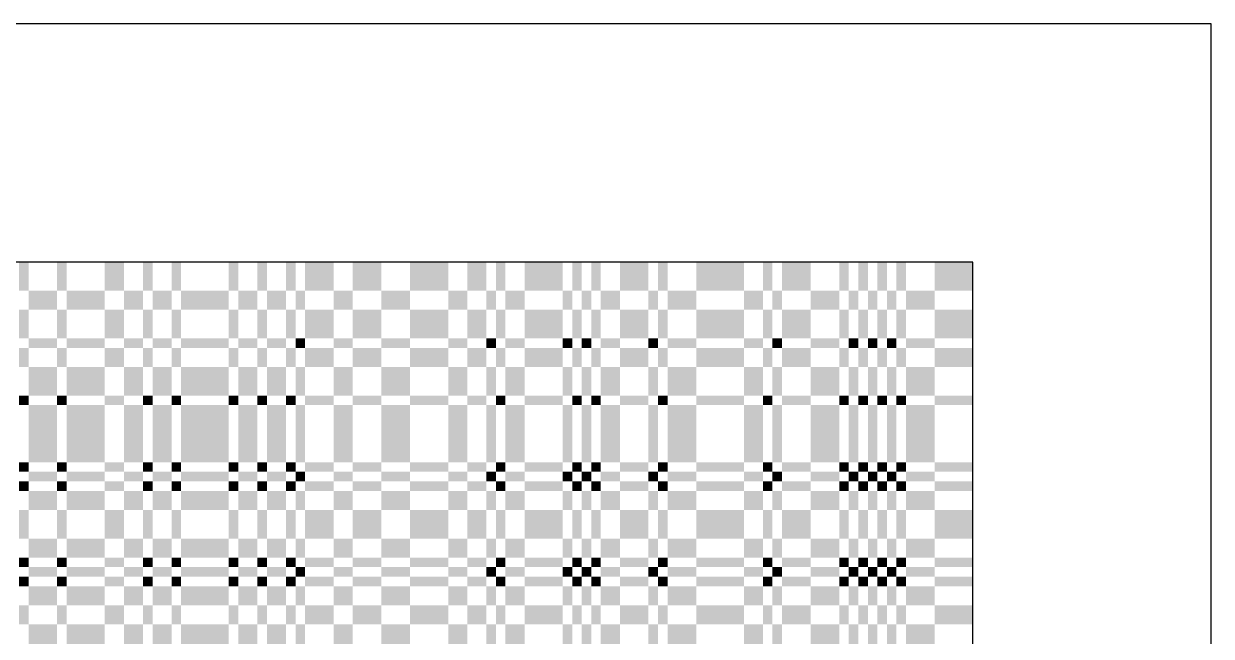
# Model space of a CAD drawing. Extents: x 0 to 10, y 0 to 10.
# Drawn here: x 5.02 to 10, y 7.43 to 10 of the extents above; entities that cross this region are included whole.
import ezdxf

# ---------------------------------------------------------------- set-up
doc = ezdxf.new("R2010")
doc.units = 0

msp = doc.modelspace()

# ---------------------------------------------------------------- linework, layer by layer
at = {"layer": 'CHROME'}
for points in [[(5, 8.88), (5.04, 8.88), (5, 9), (5.04, 9)], [(5.16, 8.88), (5.2, 8.88), (5.16, 9), (5.2, 9)], [(5.36, 8.88), (5.44, 8.88), (5.36, 9), (5.44, 9)], [(5.52, 8.88), (5.56, 8.88), (5.52, 9), (5.56, 9)], [(5.64, 8.88), (5.68, 8.88), (5.64, 9), (5.68, 9)], [(5.88, 8.88), (5.92, 8.88), (5.88, 9), (5.92, 9)], [(6, 8.88), (6.04, 8.88), (6, 9), (6.04, 9)], [(6.12, 8.88), (6.16, 8.88), (6.12, 9), (6.16, 9)], [(6.2, 8.88), (6.32, 8.88), (6.2, 9), (6.32, 9)], [(6.4, 8.88), (6.52, 8.88), (6.4, 9), (6.52, 9)], [(6.64, 8.88), (6.8, 8.88), (6.64, 9), (6.8, 9)], [(6.88, 8.88), (6.96, 8.88), (6.88, 9), (6.96, 9)], [(7, 8.88), (7.04, 8.88), (7, 9), (7.04, 9)], [(7.12, 8.88), (7.28, 8.88), (7.12, 9), (7.28, 9)], [(7.32, 8.88), (7.36, 8.88), (7.32, 9), (7.36, 9)], [(7.4, 8.88), (7.44, 8.88), (7.4, 9), (7.44, 9)], [(7.52, 8.88), (7.64, 8.88), (7.52, 9), (7.64, 9)], [(7.68, 8.88), (7.72, 8.88), (7.68, 9), (7.72, 9)], [(7.84, 8.88), (8.04, 8.88), (7.84, 9), (8.04, 9)], [(8.12, 8.88), (8.16, 8.88), (8.12, 9), (8.16, 9)], [(8.2, 8.88), (8.32, 8.88), (8.2, 9), (8.32, 9)], [(8.44, 8.88), (8.48, 8.88), (8.44, 9), (8.48, 9)], [(8.52, 8.88), (8.56, 8.88), (8.52, 9), (8.56, 9)], [(8.6, 8.88), (8.64, 8.88), (8.6, 9), (8.64, 9)], [(8.68, 8.88), (8.72, 8.88), (8.68, 9), (8.72, 9)], [(8.84, 8.88), (9, 8.88), (8.84, 9), (9, 9)], [(5.04, 8.8), (5.16, 8.8), (5.04, 8.88), (5.16, 8.88)], [(5.2, 8.8), (5.36, 8.8), (5.2, 8.88), (5.36, 8.88)], [(5.44, 8.8), (5.52, 8.8), (5.44, 8.88), (5.52, 8.88)], [(5.56, 8.8), (5.64, 8.8), (5.56, 8.88), (5.64, 8.88)], [(5.68, 8.8), (5.88, 8.8), (5.68, 8.88), (5.88, 8.88)], [(5.92, 8.8), (6, 8.8), (5.92, 8.88), (6, 8.88)], [(6.04, 8.8), (6.12, 8.8), (6.04, 8.88), (6.12, 8.88)], [(6.16, 8.8), (6.2, 8.8), (6.16, 8.88), (6.2, 8.88)], [(6.32, 8.8), (6.4, 8.8), (6.32, 8.88), (6.4, 8.88)], [(6.52, 8.8), (6.64, 8.8), (6.52, 8.88), (6.64, 8.88)], [(6.8, 8.8), (6.88, 8.8), (6.8, 8.88), (6.88, 8.88)], [(6.96, 8.8), (7, 8.8), (6.96, 8.88), (7, 8.88)], [(7.04, 8.8), (7.12, 8.8), (7.04, 8.88), (7.12, 8.88)], [(7.28, 8.8), (7.32, 8.8), (7.28, 8.88), (7.32, 8.88)], [(7.36, 8.8), (7.4, 8.8), (7.36, 8.88), (7.4, 8.88)], [(7.44, 8.8), (7.52, 8.8), (7.44, 8.88), (7.52, 8.88)], [(7.64, 8.8), (7.68, 8.8), (7.64, 8.88), (7.68, 8.88)], [(7.72, 8.8), (7.84, 8.8), (7.72, 8.88), (7.84, 8.88)], [(8.04, 8.8), (8.12, 8.8), (8.04, 8.88), (8.12, 8.88)], [(8.16, 8.8), (8.2, 8.8), (8.16, 8.88), (8.2, 8.88)], [(8.32, 8.8), (8.44, 8.8), (8.32, 8.88), (8.44, 8.88)], [(8.48, 8.8), (8.52, 8.8), (8.48, 8.88), (8.52, 8.88)], [(8.56, 8.8), (8.6, 8.8), (8.56, 8.88), (8.6, 8.88)], [(8.64, 8.8), (8.68, 8.8), (8.64, 8.88), (8.68, 8.88)], [(8.72, 8.8), (8.84, 8.8), (8.72, 8.88), (8.84, 8.88)], [(5, 8.68), (5.04, 8.68), (5, 8.8), (5.04, 8.8)], [(5.16, 8.68), (5.2, 8.68), (5.16, 8.8), (5.2, 8.8)], [(5.36, 8.68), (5.44, 8.68), (5.36, 8.8), (5.44, 8.8)], [(5.52, 8.68), (5.56, 8.68), (5.52, 8.8), (5.56, 8.8)], [(5.64, 8.68), (5.68, 8.68), (5.64, 8.8), (5.68, 8.8)], [(5.88, 8.68), (5.92, 8.68), (5.88, 8.8), (5.92, 8.8)], [(6, 8.68), (6.04, 8.68), (6, 8.8), (6.04, 8.8)], [(6.12, 8.68), (6.16, 8.68), (6.12, 8.8), (6.16, 8.8)], [(6.2, 8.68), (6.32, 8.68), (6.2, 8.8), (6.32, 8.8)], [(6.4, 8.68), (6.52, 8.68), (6.4, 8.8), (6.52, 8.8)], [(6.64, 8.68), (6.8, 8.68), (6.64, 8.8), (6.8, 8.8)], [(6.88, 8.68), (6.96, 8.68), (6.88, 8.8), (6.96, 8.8)], [(7, 8.68), (7.04, 8.68), (7, 8.8), (7.04, 8.8)], [(7.12, 8.68), (7.28, 8.68), (7.12, 8.8), (7.28, 8.8)], [(7.32, 8.68), (7.36, 8.68), (7.32, 8.8), (7.36, 8.8)], [(7.4, 8.68), (7.44, 8.68), (7.4, 8.8), (7.44, 8.8)], [(7.52, 8.68), (7.64, 8.68), (7.52, 8.8), (7.64, 8.8)], [(7.68, 8.68), (7.72, 8.68), (7.68, 8.8), (7.72, 8.8)], [(7.84, 8.68), (8.04, 8.68), (7.84, 8.8), (8.04, 8.8)], [(8.12, 8.68), (8.16, 8.68), (8.12, 8.8), (8.16, 8.8)], [(8.2, 8.68), (8.32, 8.68), (8.2, 8.8), (8.32, 8.8)], [(8.44, 8.68), (8.48, 8.68), (8.44, 8.8), (8.48, 8.8)], [(8.52, 8.68), (8.56, 8.68), (8.52, 8.8), (8.56, 8.8)], [(8.6, 8.68), (8.64, 8.68), (8.6, 8.8), (8.64, 8.8)], [(8.68, 8.68), (8.72, 8.68), (8.68, 8.8), (8.72, 8.8)], [(8.84, 8.68), (9, 8.68), (8.84, 8.8), (9, 8.8)], [(5.04, 8.64), (5.16, 8.64), (5.04, 8.68), (5.16, 8.68)], [(5.2, 8.64), (5.36, 8.64), (5.2, 8.68), (5.36, 8.68)], [(5.44, 8.64), (5.52, 8.64), (5.44, 8.68), (5.52, 8.68)], [(5.56, 8.64), (5.64, 8.64), (5.56, 8.68), (5.64, 8.68)], [(5.68, 8.64), (5.88, 8.64), (5.68, 8.68), (5.88, 8.68)], [(5.92, 8.64), (6, 8.64), (5.92, 8.68), (6, 8.68)], [(6.04, 8.64), (6.12, 8.64), (6.04, 8.68), (6.12, 8.68)], [(6.16, 8.64), (6.2, 8.64), (6.16, 8.68), (6.2, 8.68)], [(6.32, 8.64), (6.4, 8.64), (6.32, 8.68), (6.4, 8.68)], [(6.52, 8.64), (6.64, 8.64), (6.52, 8.68), (6.64, 8.68)], [(6.8, 8.64), (6.88, 8.64), (6.8, 8.68), (6.88, 8.68)], [(6.96, 8.64), (7, 8.64), (6.96, 8.68), (7, 8.68)], [(7.04, 8.64), (7.12, 8.64), (7.04, 8.68), (7.12, 8.68)], [(7.28, 8.64), (7.32, 8.64), (7.28, 8.68), (7.32, 8.68)], [(7.36, 8.64), (7.4, 8.64), (7.36, 8.68), (7.4, 8.68)], [(7.44, 8.64), (7.52, 8.64), (7.44, 8.68), (7.52, 8.68)], [(7.64, 8.64), (7.68, 8.64), (7.64, 8.68), (7.68, 8.68)], [(7.72, 8.64), (7.84, 8.64), (7.72, 8.68), (7.84, 8.68)], [(8.04, 8.64), (8.12, 8.64), (8.04, 8.68), (8.12, 8.68)], [(8.16, 8.64), (8.2, 8.64), (8.16, 8.68), (8.2, 8.68)], [(8.32, 8.64), (8.44, 8.64), (8.32, 8.68), (8.44, 8.68)], [(8.48, 8.64), (8.52, 8.64), (8.48, 8.68), (8.52, 8.68)], [(8.56, 8.64), (8.6, 8.64), (8.56, 8.68), (8.6, 8.68)], [(8.64, 8.64), (8.68, 8.64), (8.64, 8.68), (8.68, 8.68)], [(8.72, 8.64), (8.84, 8.64), (8.72, 8.68), (8.84, 8.68)], [(5, 8.56), (5.04, 8.56), (5, 8.64), (5.04, 8.64)], [(5.16, 8.56), (5.2, 8.56), (5.16, 8.64), (5.2, 8.64)], [(5.36, 8.56), (5.44, 8.56), (5.36, 8.64), (5.44, 8.64)], [(5.52, 8.56), (5.56, 8.56), (5.52, 8.64), (5.56, 8.64)], [(5.64, 8.56), (5.68, 8.56), (5.64, 8.64), (5.68, 8.64)], [(5.88, 8.56), (5.92, 8.56), (5.88, 8.64), (5.92, 8.64)], [(6, 8.56), (6.04, 8.56), (6, 8.64), (6.04, 8.64)], [(6.12, 8.56), (6.16, 8.56), (6.12, 8.64), (6.16, 8.64)], [(6.2, 8.56), (6.32, 8.56), (6.2, 8.64), (6.32, 8.64)], [(6.4, 8.56), (6.52, 8.56), (6.4, 8.64), (6.52, 8.64)], [(6.64, 8.56), (6.8, 8.56), (6.64, 8.64), (6.8, 8.64)], [(6.88, 8.56), (6.96, 8.56), (6.88, 8.64), (6.96, 8.64)], [(7, 8.56), (7.04, 8.56), (7, 8.64), (7.04, 8.64)], [(7.12, 8.56), (7.28, 8.56), (7.12, 8.64), (7.28, 8.64)], [(7.32, 8.56), (7.36, 8.56), (7.32, 8.64), (7.36, 8.64)], [(7.4, 8.56), (7.44, 8.56), (7.4, 8.64), (7.44, 8.64)], [(7.52, 8.56), (7.64, 8.56), (7.52, 8.64), (7.64, 8.64)], [(7.68, 8.56), (7.72, 8.56), (7.68, 8.64), (7.72, 8.64)], [(7.84, 8.56), (8.04, 8.56), (7.84, 8.64), (8.04, 8.64)], [(8.12, 8.56), (8.16, 8.56), (8.12, 8.64), (8.16, 8.64)], [(8.2, 8.56), (8.32, 8.56), (8.2, 8.64), (8.32, 8.64)], [(8.44, 8.56), (8.48, 8.56), (8.44, 8.64), (8.48, 8.64)], [(8.52, 8.56), (8.56, 8.56), (8.52, 8.64), (8.56, 8.64)], [(8.6, 8.56), (8.64, 8.56), (8.6, 8.64), (8.64, 8.64)], [(8.68, 8.56), (8.72, 8.56), (8.68, 8.64), (8.72, 8.64)], [(8.84, 8.56), (9, 8.56), (8.84, 8.64), (9, 8.64)], [(5.04, 8.44), (5.16, 8.44), (5.04, 8.56), (5.16, 8.56)], [(5.2, 8.44), (5.36, 8.44), (5.2, 8.56), (5.36, 8.56)], [(5.44, 8.44), (5.52, 8.44), (5.44, 8.56), (5.52, 8.56)], [(5.56, 8.44), (5.64, 8.44), (5.56, 8.56), (5.64, 8.56)], [(5.68, 8.44), (5.88, 8.44), (5.68, 8.56), (5.88, 8.56)], [(5.92, 8.44), (6, 8.44), (5.92, 8.56), (6, 8.56)], [(6.04, 8.44), (6.12, 8.44), (6.04, 8.56), (6.12, 8.56)], [(6.16, 8.44), (6.2, 8.44), (6.16, 8.56), (6.2, 8.56)], [(6.32, 8.44), (6.4, 8.44), (6.32, 8.56), (6.4, 8.56)], [(6.52, 8.44), (6.64, 8.44), (6.52, 8.56), (6.64, 8.56)], [(6.8, 8.44), (6.88, 8.44), (6.8, 8.56), (6.88, 8.56)], [(6.96, 8.44), (7, 8.44), (6.96, 8.56), (7, 8.56)], [(7.04, 8.44), (7.12, 8.44), (7.04, 8.56), (7.12, 8.56)], [(7.28, 8.44), (7.32, 8.44), (7.28, 8.56), (7.32, 8.56)], [(7.36, 8.44), (7.4, 8.44), (7.36, 8.56), (7.4, 8.56)], [(7.44, 8.44), (7.52, 8.44), (7.44, 8.56), (7.52, 8.56)], [(7.64, 8.44), (7.68, 8.44), (7.64, 8.56), (7.68, 8.56)], [(7.72, 8.44), (7.84, 8.44), (7.72, 8.56), (7.84, 8.56)], [(8.04, 8.44), (8.12, 8.44), (8.04, 8.56), (8.12, 8.56)], [(8.16, 8.44), (8.2, 8.44), (8.16, 8.56), (8.2, 8.56)], [(8.32, 8.44), (8.44, 8.44), (8.32, 8.56), (8.44, 8.56)], [(8.48, 8.44), (8.52, 8.44), (8.48, 8.56), (8.52, 8.56)], [(8.56, 8.44), (8.6, 8.44), (8.56, 8.56), (8.6, 8.56)], [(8.64, 8.44), (8.68, 8.44), (8.64, 8.56), (8.68, 8.56)], [(8.72, 8.44), (8.84, 8.44), (8.72, 8.56), (8.84, 8.56)], [(5, 8.4), (5.04, 8.4), (5, 8.44), (5.04, 8.44)], [(5.16, 8.4), (5.2, 8.4), (5.16, 8.44), (5.2, 8.44)], [(5.36, 8.4), (5.44, 8.4), (5.36, 8.44), (5.44, 8.44)], [(5.52, 8.4), (5.56, 8.4), (5.52, 8.44), (5.56, 8.44)], [(5.64, 8.4), (5.68, 8.4), (5.64, 8.44), (5.68, 8.44)], [(5.88, 8.4), (5.92, 8.4), (5.88, 8.44), (5.92, 8.44)], [(6, 8.4), (6.04, 8.4), (6, 8.44), (6.04, 8.44)], [(6.12, 8.4), (6.16, 8.4), (6.12, 8.44), (6.16, 8.44)], [(6.2, 8.4), (6.32, 8.4), (6.2, 8.44), (6.32, 8.44)], [(6.4, 8.4), (6.52, 8.4), (6.4, 8.44), (6.52, 8.44)], [(6.64, 8.4), (6.8, 8.4), (6.64, 8.44), (6.8, 8.44)], [(6.88, 8.4), (6.96, 8.4), (6.88, 8.44), (6.96, 8.44)], [(7, 8.4), (7.04, 8.4), (7, 8.44), (7.04, 8.44)], [(7.12, 8.4), (7.28, 8.4), (7.12, 8.44), (7.28, 8.44)], [(7.32, 8.4), (7.36, 8.4), (7.32, 8.44), (7.36, 8.44)], [(7.4, 8.4), (7.44, 8.4), (7.4, 8.44), (7.44, 8.44)], [(7.52, 8.4), (7.64, 8.4), (7.52, 8.44), (7.64, 8.44)], [(7.68, 8.4), (7.72, 8.4), (7.68, 8.44), (7.72, 8.44)], [(7.84, 8.4), (8.04, 8.4), (7.84, 8.44), (8.04, 8.44)], [(8.12, 8.4), (8.16, 8.4), (8.12, 8.44), (8.16, 8.44)], [(8.2, 8.4), (8.32, 8.4), (8.2, 8.44), (8.32, 8.44)], [(8.44, 8.4), (8.48, 8.4), (8.44, 8.44), (8.48, 8.44)], [(8.52, 8.4), (8.56, 8.4), (8.52, 8.44), (8.56, 8.44)], [(8.6, 8.4), (8.64, 8.4), (8.6, 8.44), (8.64, 8.44)], [(8.68, 8.4), (8.72, 8.4), (8.68, 8.44), (8.72, 8.44)], [(8.84, 8.4), (9, 8.4), (8.84, 8.44), (9, 8.44)], [(5.04, 8.16), (5.16, 8.16), (5.04, 8.4), (5.16, 8.4)], [(5.2, 8.16), (5.36, 8.16), (5.2, 8.4), (5.36, 8.4)], [(5.44, 8.16), (5.52, 8.16), (5.44, 8.4), (5.52, 8.4)], [(5.56, 8.16), (5.64, 8.16), (5.56, 8.4), (5.64, 8.4)], [(5.68, 8.16), (5.88, 8.16), (5.68, 8.4), (5.88, 8.4)], [(5.92, 8.16), (6, 8.16), (5.92, 8.4), (6, 8.4)], [(6.04, 8.16), (6.12, 8.16), (6.04, 8.4), (6.12, 8.4)], [(6.16, 8.16), (6.2, 8.16), (6.16, 8.4), (6.2, 8.4)], [(6.32, 8.16), (6.4, 8.16), (6.32, 8.4), (6.4, 8.4)], [(6.52, 8.16), (6.64, 8.16), (6.52, 8.4), (6.64, 8.4)], [(6.8, 8.16), (6.88, 8.16), (6.8, 8.4), (6.88, 8.4)], [(6.96, 8.16), (7, 8.16), (6.96, 8.4), (7, 8.4)], [(7.04, 8.16), (7.12, 8.16), (7.04, 8.4), (7.12, 8.4)], [(7.28, 8.16), (7.32, 8.16), (7.28, 8.4), (7.32, 8.4)], [(7.36, 8.16), (7.4, 8.16), (7.36, 8.4), (7.4, 8.4)], [(7.44, 8.16), (7.52, 8.16), (7.44, 8.4), (7.52, 8.4)], [(7.64, 8.16), (7.68, 8.16), (7.64, 8.4), (7.68, 8.4)], [(7.72, 8.16), (7.84, 8.16), (7.72, 8.4), (7.84, 8.4)], [(8.04, 8.16), (8.12, 8.16), (8.04, 8.4), (8.12, 8.4)], [(8.16, 8.16), (8.2, 8.16), (8.16, 8.4), (8.2, 8.4)], [(8.32, 8.16), (8.44, 8.16), (8.32, 8.4), (8.44, 8.4)], [(8.48, 8.16), (8.52, 8.16), (8.48, 8.4), (8.52, 8.4)], [(8.56, 8.16), (8.6, 8.16), (8.56, 8.4), (8.6, 8.4)], [(8.64, 8.16), (8.68, 8.16), (8.64, 8.4), (8.68, 8.4)], [(8.72, 8.16), (8.84, 8.16), (8.72, 8.4), (8.84, 8.4)], [(5, 8.12), (5.04, 8.12), (5, 8.16), (5.04, 8.16)], [(5.04, 8.08), (5.16, 8.08), (5.04, 8.12), (5.16, 8.12)], [(5.16, 8.12), (5.2, 8.12), (5.16, 8.16), (5.2, 8.16)], [(5.2, 8.08), (5.36, 8.08), (5.2, 8.12), (5.36, 8.12)], [(5.36, 8.12), (5.44, 8.12), (5.36, 8.16), (5.44, 8.16)], [(5.44, 8.08), (5.52, 8.08), (5.44, 8.12), (5.52, 8.12)], [(5.52, 8.12), (5.56, 8.12), (5.52, 8.16), (5.56, 8.16)], [(5.56, 8.08), (5.64, 8.08), (5.56, 8.12), (5.64, 8.12)], [(5.64, 8.12), (5.68, 8.12), (5.64, 8.16), (5.68, 8.16)], [(5.68, 8.08), (5.88, 8.08), (5.68, 8.12), (5.88, 8.12)], [(5.88, 8.12), (5.92, 8.12), (5.88, 8.16), (5.92, 8.16)], [(5.92, 8.08), (6, 8.08), (5.92, 8.12), (6, 8.12)], [(6, 8.12), (6.04, 8.12), (6, 8.16), (6.04, 8.16)], [(6.04, 8.08), (6.12, 8.08), (6.04, 8.12), (6.12, 8.12)], [(6.12, 8.12), (6.16, 8.12), (6.12, 8.16), (6.16, 8.16)], [(6.16, 8.08), (6.2, 8.08), (6.16, 8.12), (6.2, 8.12)], [(6.2, 8.12), (6.32, 8.12), (6.2, 8.16), (6.32, 8.16)], [(6.32, 8.08), (6.4, 8.08), (6.32, 8.12), (6.4, 8.12)], [(6.4, 8.12), (6.52, 8.12), (6.4, 8.16), (6.52, 8.16)], [(6.52, 8.08), (6.64, 8.08), (6.52, 8.12), (6.64, 8.12)], [(6.64, 8.12), (6.8, 8.12), (6.64, 8.16), (6.8, 8.16)], [(6.8, 8.08), (6.88, 8.08), (6.8, 8.12), (6.88, 8.12)], [(6.88, 8.12), (6.96, 8.12), (6.88, 8.16), (6.96, 8.16)], [(6.96, 8.08), (7, 8.08), (6.96, 8.12), (7, 8.12)], [(7, 8.12), (7.04, 8.12), (7, 8.16), (7.04, 8.16)], [(7.04, 8.08), (7.12, 8.08), (7.04, 8.12), (7.12, 8.12)], [(7.12, 8.12), (7.28, 8.12), (7.12, 8.16), (7.28, 8.16)], [(7.28, 8.08), (7.32, 8.08), (7.28, 8.12), (7.32, 8.12)], [(7.32, 8.12), (7.36, 8.12), (7.32, 8.16), (7.36, 8.16)], [(7.36, 8.08), (7.4, 8.08), (7.36, 8.12), (7.4, 8.12)], [(7.4, 8.12), (7.44, 8.12), (7.4, 8.16), (7.44, 8.16)], [(7.44, 8.08), (7.52, 8.08), (7.44, 8.12), (7.52, 8.12)], [(7.52, 8.12), (7.64, 8.12), (7.52, 8.16), (7.64, 8.16)], [(7.64, 8.08), (7.68, 8.08), (7.64, 8.12), (7.68, 8.12)], [(7.68, 8.12), (7.72, 8.12), (7.68, 8.16), (7.72, 8.16)], [(7.72, 8.08), (7.84, 8.08), (7.72, 8.12), (7.84, 8.12)], [(7.84, 8.12), (8.04, 8.12), (7.84, 8.16), (8.04, 8.16)], [(8.04, 8.08), (8.12, 8.08), (8.04, 8.12), (8.12, 8.12)], [(8.12, 8.12), (8.16, 8.12), (8.12, 8.16), (8.16, 8.16)], [(8.16, 8.08), (8.2, 8.08), (8.16, 8.12), (8.2, 8.12)], [(8.2, 8.12), (8.32, 8.12), (8.2, 8.16), (8.32, 8.16)], [(8.32, 8.08), (8.44, 8.08), (8.32, 8.12), (8.44, 8.12)], [(8.44, 8.12), (8.48, 8.12), (8.44, 8.16), (8.48, 8.16)], [(8.48, 8.08), (8.52, 8.08), (8.48, 8.12), (8.52, 8.12)], [(8.52, 8.12), (8.56, 8.12), (8.52, 8.16), (8.56, 8.16)], [(8.56, 8.08), (8.6, 8.08), (8.56, 8.12), (8.6, 8.12)], [(8.6, 8.12), (8.64, 8.12), (8.6, 8.16), (8.64, 8.16)], [(8.64, 8.08), (8.68, 8.08), (8.64, 8.12), (8.68, 8.12)], [(8.68, 8.12), (8.72, 8.12), (8.68, 8.16), (8.72, 8.16)], [(8.72, 8.08), (8.84, 8.08), (8.72, 8.12), (8.84, 8.12)], [(8.84, 8.12), (9, 8.12), (8.84, 8.16), (9, 8.16)], [(5, 8.04), (5.04, 8.04), (5, 8.08), (5.04, 8.08)], [(5.16, 8.04), (5.2, 8.04), (5.16, 8.08), (5.2, 8.08)], [(5.36, 8.04), (5.44, 8.04), (5.36, 8.08), (5.44, 8.08)], [(5.52, 8.04), (5.56, 8.04), (5.52, 8.08), (5.56, 8.08)], [(5.64, 8.04), (5.68, 8.04), (5.64, 8.08), (5.68, 8.08)], [(5.88, 8.04), (5.92, 8.04), (5.88, 8.08), (5.92, 8.08)], [(6, 8.04), (6.04, 8.04), (6, 8.08), (6.04, 8.08)], [(6.12, 8.04), (6.16, 8.04), (6.12, 8.08), (6.16, 8.08)], [(6.2, 8.04), (6.32, 8.04), (6.2, 8.08), (6.32, 8.08)], [(6.4, 8.04), (6.52, 8.04), (6.4, 8.08), (6.52, 8.08)], [(6.64, 8.04), (6.8, 8.04), (6.64, 8.08), (6.8, 8.08)], [(6.88, 8.04), (6.96, 8.04), (6.88, 8.08), (6.96, 8.08)], [(7, 8.04), (7.04, 8.04), (7, 8.08), (7.04, 8.08)], [(7.12, 8.04), (7.28, 8.04), (7.12, 8.08), (7.28, 8.08)], [(7.32, 8.04), (7.36, 8.04), (7.32, 8.08), (7.36, 8.08)], [(7.4, 8.04), (7.44, 8.04), (7.4, 8.08), (7.44, 8.08)], [(7.52, 8.04), (7.64, 8.04), (7.52, 8.08), (7.64, 8.08)], [(7.68, 8.04), (7.72, 8.04), (7.68, 8.08), (7.72, 8.08)], [(7.84, 8.04), (8.04, 8.04), (7.84, 8.08), (8.04, 8.08)], [(8.12, 8.04), (8.16, 8.04), (8.12, 8.08), (8.16, 8.08)], [(8.2, 8.04), (8.32, 8.04), (8.2, 8.08), (8.32, 8.08)], [(8.44, 8.04), (8.48, 8.04), (8.44, 8.08), (8.48, 8.08)], [(8.52, 8.04), (8.56, 8.04), (8.52, 8.08), (8.56, 8.08)], [(8.6, 8.04), (8.64, 8.04), (8.6, 8.08), (8.64, 8.08)], [(8.68, 8.04), (8.72, 8.04), (8.68, 8.08), (8.72, 8.08)], [(8.84, 8.04), (9, 8.04), (8.84, 8.08), (9, 8.08)], [(5.04, 7.96), (5.16, 7.96), (5.04, 8.04), (5.16, 8.04)], [(5.2, 7.96), (5.36, 7.96), (5.2, 8.04), (5.36, 8.04)], [(5.44, 7.96), (5.52, 7.96), (5.44, 8.04), (5.52, 8.04)], [(5.56, 7.96), (5.64, 7.96), (5.56, 8.04), (5.64, 8.04)], [(5.68, 7.96), (5.88, 7.96), (5.68, 8.04), (5.88, 8.04)], [(5.92, 7.96), (6, 7.96), (5.92, 8.04), (6, 8.04)], [(6.04, 7.96), (6.12, 7.96), (6.04, 8.04), (6.12, 8.04)], [(6.16, 7.96), (6.2, 7.96), (6.16, 8.04), (6.2, 8.04)], [(6.32, 7.96), (6.4, 7.96), (6.32, 8.04), (6.4, 8.04)], [(6.52, 7.96), (6.64, 7.96), (6.52, 8.04), (6.64, 8.04)], [(6.8, 7.96), (6.88, 7.96), (6.8, 8.04), (6.88, 8.04)], [(6.96, 7.96), (7, 7.96), (6.96, 8.04), (7, 8.04)], [(7.04, 7.96), (7.12, 7.96), (7.04, 8.04), (7.12, 8.04)], [(7.28, 7.96), (7.32, 7.96), (7.28, 8.04), (7.32, 8.04)], [(7.36, 7.96), (7.4, 7.96), (7.36, 8.04), (7.4, 8.04)], [(7.44, 7.96), (7.52, 7.96), (7.44, 8.04), (7.52, 8.04)], [(7.64, 7.96), (7.68, 7.96), (7.64, 8.04), (7.68, 8.04)], [(7.72, 7.96), (7.84, 7.96), (7.72, 8.04), (7.84, 8.04)], [(8.04, 7.96), (8.12, 7.96), (8.04, 8.04), (8.12, 8.04)], [(8.16, 7.96), (8.2, 7.96), (8.16, 8.04), (8.2, 8.04)], [(8.32, 7.96), (8.44, 7.96), (8.32, 8.04), (8.44, 8.04)], [(8.48, 7.96), (8.52, 7.96), (8.48, 8.04), (8.52, 8.04)], [(8.56, 7.96), (8.6, 7.96), (8.56, 8.04), (8.6, 8.04)], [(8.64, 7.96), (8.68, 7.96), (8.64, 8.04), (8.68, 8.04)], [(8.72, 7.96), (8.84, 7.96), (8.72, 8.04), (8.84, 8.04)], [(5, 7.84), (5.04, 7.84), (5, 7.96), (5.04, 7.96)], [(5.16, 7.84), (5.2, 7.84), (5.16, 7.96), (5.2, 7.96)], [(5.36, 7.84), (5.44, 7.84), (5.36, 7.96), (5.44, 7.96)], [(5.52, 7.84), (5.56, 7.84), (5.52, 7.96), (5.56, 7.96)], [(5.64, 7.84), (5.68, 7.84), (5.64, 7.96), (5.68, 7.96)], [(5.88, 7.84), (5.92, 7.84), (5.88, 7.96), (5.92, 7.96)], [(6, 7.84), (6.04, 7.84), (6, 7.96), (6.04, 7.96)], [(6.12, 7.84), (6.16, 7.84), (6.12, 7.96), (6.16, 7.96)], [(6.2, 7.84), (6.32, 7.84), (6.2, 7.96), (6.32, 7.96)], [(6.4, 7.84), (6.52, 7.84), (6.4, 7.96), (6.52, 7.96)], [(6.64, 7.84), (6.8, 7.84), (6.64, 7.96), (6.8, 7.96)], [(6.88, 7.84), (6.96, 7.84), (6.88, 7.96), (6.96, 7.96)], [(7, 7.84), (7.04, 7.84), (7, 7.96), (7.04, 7.96)], [(7.12, 7.84), (7.28, 7.84), (7.12, 7.96), (7.28, 7.96)], [(7.32, 7.84), (7.36, 7.84), (7.32, 7.96), (7.36, 7.96)], [(7.4, 7.84), (7.44, 7.84), (7.4, 7.96), (7.44, 7.96)], [(7.52, 7.84), (7.64, 7.84), (7.52, 7.96), (7.64, 7.96)], [(7.68, 7.84), (7.72, 7.84), (7.68, 7.96), (7.72, 7.96)], [(7.84, 7.84), (8.04, 7.84), (7.84, 7.96), (8.04, 7.96)], [(8.12, 7.84), (8.16, 7.84), (8.12, 7.96), (8.16, 7.96)], [(8.2, 7.84), (8.32, 7.84), (8.2, 7.96), (8.32, 7.96)], [(8.44, 7.84), (8.48, 7.84), (8.44, 7.96), (8.48, 7.96)], [(8.52, 7.84), (8.56, 7.84), (8.52, 7.96), (8.56, 7.96)], [(8.6, 7.84), (8.64, 7.84), (8.6, 7.96), (8.64, 7.96)], [(8.68, 7.84), (8.72, 7.84), (8.68, 7.96), (8.72, 7.96)], [(8.84, 7.84), (9, 7.84), (8.84, 7.96), (9, 7.96)], [(5.04, 7.76), (5.16, 7.76), (5.04, 7.84), (5.16, 7.84)], [(5.2, 7.76), (5.36, 7.76), (5.2, 7.84), (5.36, 7.84)], [(5.44, 7.76), (5.52, 7.76), (5.44, 7.84), (5.52, 7.84)], [(5.56, 7.76), (5.64, 7.76), (5.56, 7.84), (5.64, 7.84)], [(5.68, 7.76), (5.88, 7.76), (5.68, 7.84), (5.88, 7.84)], [(5.92, 7.76), (6, 7.76), (5.92, 7.84), (6, 7.84)], [(6.04, 7.76), (6.12, 7.76), (6.04, 7.84), (6.12, 7.84)], [(6.16, 7.76), (6.2, 7.76), (6.16, 7.84), (6.2, 7.84)], [(6.32, 7.76), (6.4, 7.76), (6.32, 7.84), (6.4, 7.84)], [(6.52, 7.76), (6.64, 7.76), (6.52, 7.84), (6.64, 7.84)], [(6.8, 7.76), (6.88, 7.76), (6.8, 7.84), (6.88, 7.84)], [(6.96, 7.76), (7, 7.76), (6.96, 7.84), (7, 7.84)], [(7.04, 7.76), (7.12, 7.76), (7.04, 7.84), (7.12, 7.84)], [(7.28, 7.76), (7.32, 7.76), (7.28, 7.84), (7.32, 7.84)], [(7.36, 7.76), (7.4, 7.76), (7.36, 7.84), (7.4, 7.84)], [(7.44, 7.76), (7.52, 7.76), (7.44, 7.84), (7.52, 7.84)], [(7.64, 7.76), (7.68, 7.76), (7.64, 7.84), (7.68, 7.84)], [(7.72, 7.76), (7.84, 7.76), (7.72, 7.84), (7.84, 7.84)], [(8.04, 7.76), (8.12, 7.76), (8.04, 7.84), (8.12, 7.84)], [(8.16, 7.76), (8.2, 7.76), (8.16, 7.84), (8.2, 7.84)], [(8.32, 7.76), (8.44, 7.76), (8.32, 7.84), (8.44, 7.84)], [(8.48, 7.76), (8.52, 7.76), (8.48, 7.84), (8.52, 7.84)], [(8.56, 7.76), (8.6, 7.76), (8.56, 7.84), (8.6, 7.84)], [(8.64, 7.76), (8.68, 7.76), (8.64, 7.84), (8.68, 7.84)], [(8.72, 7.76), (8.84, 7.76), (8.72, 7.84), (8.84, 7.84)], [(5, 7.72), (5.04, 7.72), (5, 7.76), (5.04, 7.76)], [(5.04, 7.68), (5.16, 7.68), (5.04, 7.72), (5.16, 7.72)], [(5.16, 7.72), (5.2, 7.72), (5.16, 7.76), (5.2, 7.76)], [(5.2, 7.68), (5.36, 7.68), (5.2, 7.72), (5.36, 7.72)], [(5.36, 7.72), (5.44, 7.72), (5.36, 7.76), (5.44, 7.76)], [(5.44, 7.68), (5.52, 7.68), (5.44, 7.72), (5.52, 7.72)], [(5.52, 7.72), (5.56, 7.72), (5.52, 7.76), (5.56, 7.76)], [(5.56, 7.68), (5.64, 7.68), (5.56, 7.72), (5.64, 7.72)], [(5.64, 7.72), (5.68, 7.72), (5.64, 7.76), (5.68, 7.76)], [(5.68, 7.68), (5.88, 7.68), (5.68, 7.72), (5.88, 7.72)], [(5.88, 7.72), (5.92, 7.72), (5.88, 7.76), (5.92, 7.76)], [(5.92, 7.68), (6, 7.68), (5.92, 7.72), (6, 7.72)], [(6, 7.72), (6.04, 7.72), (6, 7.76), (6.04, 7.76)], [(6.04, 7.68), (6.12, 7.68), (6.04, 7.72), (6.12, 7.72)], [(6.12, 7.72), (6.16, 7.72), (6.12, 7.76), (6.16, 7.76)], [(6.16, 7.68), (6.2, 7.68), (6.16, 7.72), (6.2, 7.72)], [(6.2, 7.72), (6.32, 7.72), (6.2, 7.76), (6.32, 7.76)], [(6.32, 7.68), (6.4, 7.68), (6.32, 7.72), (6.4, 7.72)], [(6.4, 7.72), (6.52, 7.72), (6.4, 7.76), (6.52, 7.76)], [(6.52, 7.68), (6.64, 7.68), (6.52, 7.72), (6.64, 7.72)], [(6.64, 7.72), (6.8, 7.72), (6.64, 7.76), (6.8, 7.76)], [(6.8, 7.68), (6.88, 7.68), (6.8, 7.72), (6.88, 7.72)], [(6.88, 7.72), (6.96, 7.72), (6.88, 7.76), (6.96, 7.76)], [(6.96, 7.68), (7, 7.68), (6.96, 7.72), (7, 7.72)], [(7, 7.72), (7.04, 7.72), (7, 7.76), (7.04, 7.76)], [(7.04, 7.68), (7.12, 7.68), (7.04, 7.72), (7.12, 7.72)], [(7.12, 7.72), (7.28, 7.72), (7.12, 7.76), (7.28, 7.76)], [(7.28, 7.68), (7.32, 7.68), (7.28, 7.72), (7.32, 7.72)], [(7.32, 7.72), (7.36, 7.72), (7.32, 7.76), (7.36, 7.76)], [(7.36, 7.68), (7.4, 7.68), (7.36, 7.72), (7.4, 7.72)], [(7.4, 7.72), (7.44, 7.72), (7.4, 7.76), (7.44, 7.76)], [(7.44, 7.68), (7.52, 7.68), (7.44, 7.72), (7.52, 7.72)], [(7.52, 7.72), (7.64, 7.72), (7.52, 7.76), (7.64, 7.76)], [(7.64, 7.68), (7.68, 7.68), (7.64, 7.72), (7.68, 7.72)], [(7.68, 7.72), (7.72, 7.72), (7.68, 7.76), (7.72, 7.76)], [(7.72, 7.68), (7.84, 7.68), (7.72, 7.72), (7.84, 7.72)], [(7.84, 7.72), (8.04, 7.72), (7.84, 7.76), (8.04, 7.76)], [(8.04, 7.68), (8.12, 7.68), (8.04, 7.72), (8.12, 7.72)], [(8.12, 7.72), (8.16, 7.72), (8.12, 7.76), (8.16, 7.76)], [(8.16, 7.68), (8.2, 7.68), (8.16, 7.72), (8.2, 7.72)], [(8.2, 7.72), (8.32, 7.72), (8.2, 7.76), (8.32, 7.76)], [(8.32, 7.68), (8.44, 7.68), (8.32, 7.72), (8.44, 7.72)], [(8.44, 7.72), (8.48, 7.72), (8.44, 7.76), (8.48, 7.76)], [(8.48, 7.68), (8.52, 7.68), (8.48, 7.72), (8.52, 7.72)], [(8.52, 7.72), (8.56, 7.72), (8.52, 7.76), (8.56, 7.76)], [(8.56, 7.68), (8.6, 7.68), (8.56, 7.72), (8.6, 7.72)], [(8.6, 7.72), (8.64, 7.72), (8.6, 7.76), (8.64, 7.76)], [(8.64, 7.68), (8.68, 7.68), (8.64, 7.72), (8.68, 7.72)], [(8.68, 7.72), (8.72, 7.72), (8.68, 7.76), (8.72, 7.76)], [(8.72, 7.68), (8.84, 7.68), (8.72, 7.72), (8.84, 7.72)], [(8.84, 7.72), (9, 7.72), (8.84, 7.76), (9, 7.76)], [(5, 7.64), (5.04, 7.64), (5, 7.68), (5.04, 7.68)], [(5.16, 7.64), (5.2, 7.64), (5.16, 7.68), (5.2, 7.68)], [(5.36, 7.64), (5.44, 7.64), (5.36, 7.68), (5.44, 7.68)], [(5.52, 7.64), (5.56, 7.64), (5.52, 7.68), (5.56, 7.68)], [(5.64, 7.64), (5.68, 7.64), (5.64, 7.68), (5.68, 7.68)], [(5.88, 7.64), (5.92, 7.64), (5.88, 7.68), (5.92, 7.68)], [(6, 7.64), (6.04, 7.64), (6, 7.68), (6.04, 7.68)], [(6.12, 7.64), (6.16, 7.64), (6.12, 7.68), (6.16, 7.68)], [(6.2, 7.64), (6.32, 7.64), (6.2, 7.68), (6.32, 7.68)], [(6.4, 7.64), (6.52, 7.64), (6.4, 7.68), (6.52, 7.68)], [(6.64, 7.64), (6.8, 7.64), (6.64, 7.68), (6.8, 7.68)], [(6.88, 7.64), (6.96, 7.64), (6.88, 7.68), (6.96, 7.68)], [(7, 7.64), (7.04, 7.64), (7, 7.68), (7.04, 7.68)], [(7.12, 7.64), (7.28, 7.64), (7.12, 7.68), (7.28, 7.68)], [(7.32, 7.64), (7.36, 7.64), (7.32, 7.68), (7.36, 7.68)], [(7.4, 7.64), (7.44, 7.64), (7.4, 7.68), (7.44, 7.68)], [(7.52, 7.64), (7.64, 7.64), (7.52, 7.68), (7.64, 7.68)], [(7.68, 7.64), (7.72, 7.64), (7.68, 7.68), (7.72, 7.68)], [(7.84, 7.64), (8.04, 7.64), (7.84, 7.68), (8.04, 7.68)], [(8.12, 7.64), (8.16, 7.64), (8.12, 7.68), (8.16, 7.68)], [(8.2, 7.64), (8.32, 7.64), (8.2, 7.68), (8.32, 7.68)], [(8.44, 7.64), (8.48, 7.64), (8.44, 7.68), (8.48, 7.68)], [(8.52, 7.64), (8.56, 7.64), (8.52, 7.68), (8.56, 7.68)], [(8.6, 7.64), (8.64, 7.64), (8.6, 7.68), (8.64, 7.68)], [(8.68, 7.64), (8.72, 7.64), (8.68, 7.68), (8.72, 7.68)], [(8.84, 7.64), (9, 7.64), (8.84, 7.68), (9, 7.68)], [(5.04, 7.56), (5.16, 7.56), (5.04, 7.64), (5.16, 7.64)], [(5.2, 7.56), (5.36, 7.56), (5.2, 7.64), (5.36, 7.64)], [(5.44, 7.56), (5.52, 7.56), (5.44, 7.64), (5.52, 7.64)], [(5.56, 7.56), (5.64, 7.56), (5.56, 7.64), (5.64, 7.64)], [(5.68, 7.56), (5.88, 7.56), (5.68, 7.64), (5.88, 7.64)], [(5.92, 7.56), (6, 7.56), (5.92, 7.64), (6, 7.64)], [(6.04, 7.56), (6.12, 7.56), (6.04, 7.64), (6.12, 7.64)], [(6.16, 7.56), (6.2, 7.56), (6.16, 7.64), (6.2, 7.64)], [(6.32, 7.56), (6.4, 7.56), (6.32, 7.64), (6.4, 7.64)], [(6.52, 7.56), (6.64, 7.56), (6.52, 7.64), (6.64, 7.64)], [(6.8, 7.56), (6.88, 7.56), (6.8, 7.64), (6.88, 7.64)], [(6.96, 7.56), (7, 7.56), (6.96, 7.64), (7, 7.64)], [(7.04, 7.56), (7.12, 7.56), (7.04, 7.64), (7.12, 7.64)], [(7.28, 7.56), (7.32, 7.56), (7.28, 7.64), (7.32, 7.64)], [(7.36, 7.56), (7.4, 7.56), (7.36, 7.64), (7.4, 7.64)], [(7.44, 7.56), (7.52, 7.56), (7.44, 7.64), (7.52, 7.64)], [(7.64, 7.56), (7.68, 7.56), (7.64, 7.64), (7.68, 7.64)], [(7.72, 7.56), (7.84, 7.56), (7.72, 7.64), (7.84, 7.64)], [(8.04, 7.56), (8.12, 7.56), (8.04, 7.64), (8.12, 7.64)], [(8.16, 7.56), (8.2, 7.56), (8.16, 7.64), (8.2, 7.64)], [(8.32, 7.56), (8.44, 7.56), (8.32, 7.64), (8.44, 7.64)], [(8.48, 7.56), (8.52, 7.56), (8.48, 7.64), (8.52, 7.64)], [(8.56, 7.56), (8.6, 7.56), (8.56, 7.64), (8.6, 7.64)], [(8.64, 7.56), (8.68, 7.56), (8.64, 7.64), (8.68, 7.64)], [(8.72, 7.56), (8.84, 7.56), (8.72, 7.64), (8.84, 7.64)], [(5, 7.48), (5.04, 7.48), (5, 7.56), (5.04, 7.56)], [(5.16, 7.48), (5.2, 7.48), (5.16, 7.56), (5.2, 7.56)], [(5.36, 7.48), (5.44, 7.48), (5.36, 7.56), (5.44, 7.56)], [(5.52, 7.48), (5.56, 7.48), (5.52, 7.56), (5.56, 7.56)], [(5.64, 7.48), (5.68, 7.48), (5.64, 7.56), (5.68, 7.56)], [(5.88, 7.48), (5.92, 7.48), (5.88, 7.56), (5.92, 7.56)], [(6, 7.48), (6.04, 7.48), (6, 7.56), (6.04, 7.56)], [(6.12, 7.48), (6.16, 7.48), (6.12, 7.56), (6.16, 7.56)], [(6.2, 7.48), (6.32, 7.48), (6.2, 7.56), (6.32, 7.56)], [(6.4, 7.48), (6.52, 7.48), (6.4, 7.56), (6.52, 7.56)], [(6.64, 7.48), (6.8, 7.48), (6.64, 7.56), (6.8, 7.56)], [(6.88, 7.48), (6.96, 7.48), (6.88, 7.56), (6.96, 7.56)], [(7, 7.48), (7.04, 7.48), (7, 7.56), (7.04, 7.56)], [(7.12, 7.48), (7.28, 7.48), (7.12, 7.56), (7.28, 7.56)], [(7.32, 7.48), (7.36, 7.48), (7.32, 7.56), (7.36, 7.56)], [(7.4, 7.48), (7.44, 7.48), (7.4, 7.56), (7.44, 7.56)], [(7.52, 7.48), (7.64, 7.48), (7.52, 7.56), (7.64, 7.56)], [(7.68, 7.48), (7.72, 7.48), (7.68, 7.56), (7.72, 7.56)], [(7.84, 7.48), (8.04, 7.48), (7.84, 7.56), (8.04, 7.56)], [(8.12, 7.48), (8.16, 7.48), (8.12, 7.56), (8.16, 7.56)], [(8.2, 7.48), (8.32, 7.48), (8.2, 7.56), (8.32, 7.56)], [(8.44, 7.48), (8.48, 7.48), (8.44, 7.56), (8.48, 7.56)], [(8.52, 7.48), (8.56, 7.48), (8.52, 7.56), (8.56, 7.56)], [(8.6, 7.48), (8.64, 7.48), (8.6, 7.56), (8.64, 7.56)], [(8.68, 7.48), (8.72, 7.48), (8.68, 7.56), (8.72, 7.56)], [(8.84, 7.48), (9, 7.48), (8.84, 7.56), (9, 7.56)], [(5.04, 7.36), (5.16, 7.36), (5.04, 7.48), (5.16, 7.48)], [(5.2, 7.36), (5.36, 7.36), (5.2, 7.48), (5.36, 7.48)], [(5.44, 7.36), (5.52, 7.36), (5.44, 7.48), (5.52, 7.48)], [(5.56, 7.36), (5.64, 7.36), (5.56, 7.48), (5.64, 7.48)], [(5.68, 7.36), (5.88, 7.36), (5.68, 7.48), (5.88, 7.48)], [(5.92, 7.36), (6, 7.36), (5.92, 7.48), (6, 7.48)], [(6.04, 7.36), (6.12, 7.36), (6.04, 7.48), (6.12, 7.48)], [(6.16, 7.36), (6.2, 7.36), (6.16, 7.48), (6.2, 7.48)], [(6.32, 7.36), (6.4, 7.36), (6.32, 7.48), (6.4, 7.48)], [(6.52, 7.36), (6.64, 7.36), (6.52, 7.48), (6.64, 7.48)], [(6.8, 7.36), (6.88, 7.36), (6.8, 7.48), (6.88, 7.48)], [(6.96, 7.36), (7, 7.36), (6.96, 7.48), (7, 7.48)], [(7.04, 7.36), (7.12, 7.36), (7.04, 7.48), (7.12, 7.48)], [(7.28, 7.36), (7.32, 7.36), (7.28, 7.48), (7.32, 7.48)], [(7.36, 7.36), (7.4, 7.36), (7.36, 7.48), (7.4, 7.48)], [(7.44, 7.36), (7.52, 7.36), (7.44, 7.48), (7.52, 7.48)], [(7.64, 7.36), (7.68, 7.36), (7.64, 7.48), (7.68, 7.48)], [(7.72, 7.36), (7.84, 7.36), (7.72, 7.48), (7.84, 7.48)], [(8.04, 7.36), (8.12, 7.36), (8.04, 7.48), (8.12, 7.48)], [(8.16, 7.36), (8.2, 7.36), (8.16, 7.48), (8.2, 7.48)], [(8.32, 7.36), (8.44, 7.36), (8.32, 7.48), (8.44, 7.48)], [(8.48, 7.36), (8.52, 7.36), (8.48, 7.48), (8.52, 7.48)], [(8.56, 7.36), (8.6, 7.36), (8.56, 7.48), (8.6, 7.48)], [(8.64, 7.36), (8.68, 7.36), (8.64, 7.48), (8.68, 7.48)], [(8.72, 7.36), (8.84, 7.36), (8.72, 7.48), (8.84, 7.48)]]:
    msp.add_solid(points, dxfattribs=at)
at = {"layer": 'OUTLINE'}
for p, q in [((10, 10), (0, 10)), ((10, 0), (10, 10)), ((9, 9), (1, 9)), ((9, 1), (9, 9))]:
    msp.add_line(p, q, dxfattribs=at)

doc.saveas('drawing.dxf')
